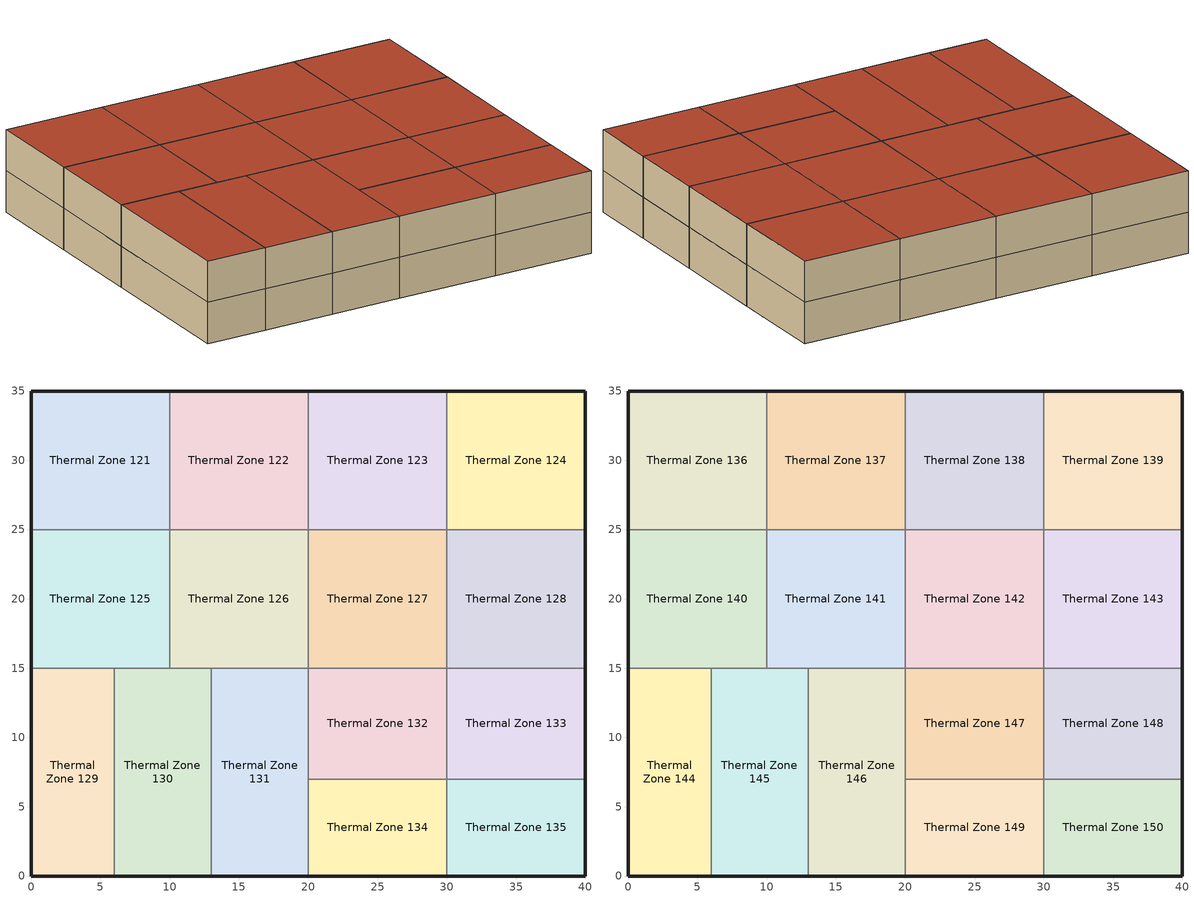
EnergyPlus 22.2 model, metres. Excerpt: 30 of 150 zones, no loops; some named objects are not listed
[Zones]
Thermal Zone 121
 floor to Thermal Zone 106 (Interior Floor): 10,35 10,25 0,25 0,35 z32
 wall outside (ASHRAE 189.1-2009 ExtWall Mass ClimateZone 4): 10,35 0,35 0,25 z32:36
 wall to Thermal Zone 122 (Interior Wall): 10,25 10,35 z32:36
 wall to Thermal Zone 125 (Interior Wall): 0,25 10,25 z32:36
Thermal Zone 122
 floor to Thermal Zone 107 (Interior Floor): 20,35 20,25 10,25 10,35 z32
 wall outside (ASHRAE 189.1-2009 ExtWall Mass ClimateZone 4): 20,35 10,35 z32:36
 wall to Thermal Zone 123 (Interior Wall): 20,25 20,35 z32:36
 wall to Thermal Zone 126 (Interior Wall): 10,25 20,25 z32:36
Thermal Zone 123
 floor to Thermal Zone 108 (Interior Floor): 30,35 30,25 20,25 20,35 z32
 wall outside (ASHRAE 189.1-2009 ExtWall Mass ClimateZone 4): 30,35 20,35 z32:36
 wall to Thermal Zone 124 (Interior Wall): 30,25 30,35 z32:36
 wall to Thermal Zone 127 (Interior Wall): 20,25 30,25 z32:36
Thermal Zone 124
 floor to Thermal Zone 109 (Interior Floor): 40,35 40,25 30,25 30,35 z32
 wall outside (ASHRAE 189.1-2009 ExtWall Mass ClimateZone 4): 40,25 40,35 30,35 z32:36
 wall to Thermal Zone 128 (Interior Wall): 30,25 40,25 z32:36
Thermal Zone 125
 floor to Thermal Zone 110 (Interior Floor): 10,25 10,15 6,15 0,15 0,25 z32
 wall outside (ASHRAE 189.1-2009 ExtWall Mass ClimateZone 4): 0,25 0,15 z32:36
 wall to Thermal Zone 126 (Interior Wall): 10,15 10,25 z32:36
 wall to Thermal Zone 130 (Interior Wall): 6,15 10,15 z32:36
 wall to Thermal Zone 129 (Interior Wall): 0,15 6,15 z32:36
Thermal Zone 126
 floor to Thermal Zone 111 (Interior Floor): 20,25 20,15 13,15 10,15 10,25 z32
 wall to Thermal Zone 127 (Interior Wall): 20,15 20,25 z32:36
 wall to Thermal Zone 131 (Interior Wall): 13,15 20,15 z32:36
 wall to Thermal Zone 130 (Interior Wall): 10,15 13,15 z32:36
Thermal Zone 127
 floor to Thermal Zone 112 (Interior Floor): 30,25 30,15 20,15 20,25 z32
 wall to Thermal Zone 128 (Interior Wall): 30,15 30,25 z32:36
 wall to Thermal Zone 132 (Interior Wall): 20,15 30,15 z32:36
Thermal Zone 128
 floor to Thermal Zone 113 (Interior Floor): 40,25 40,15 30,15 30,25 z32
 wall outside (ASHRAE 189.1-2009 ExtWall Mass ClimateZone 4): 40,15 40,25 z32:36
 wall to Thermal Zone 133 (Interior Wall): 30,15 40,15 z32:36
Thermal Zone 129
 floor to Thermal Zone 114 (Interior Floor): 6,15 6,0 0,0 0,15 z32
 wall outside (ASHRAE 189.1-2009 ExtWall Mass ClimateZone 4): 0,15 0,0 6,0 z32:36
 wall to Thermal Zone 130 (Interior Wall): 6,0 6,15 z32:36
Thermal Zone 130
 floor to Thermal Zone 115 (Interior Floor): 13,15 13,0 6,0 6,15 10,15 z32
 wall outside (ASHRAE 189.1-2009 ExtWall Mass ClimateZone 4): 6,0 13,0 z32:36
 wall to Thermal Zone 131 (Interior Wall): 13,0 13,15 z32:36
Thermal Zone 131
 floor to Thermal Zone 116 (Interior Floor): 20,15 20,7 20,0 13,0 13,15 z32
 wall outside (ASHRAE 189.1-2009 ExtWall Mass ClimateZone 4): 13,0 20,0 z32:36
 wall to Thermal Zone 132 (Interior Wall): 20,7 20,15 z32:36
 wall to Thermal Zone 134 (Interior Wall): 20,0 20,7 z32:36
Thermal Zone 132
 floor to Thermal Zone 117 (Interior Floor): 30,15 30,7 20,7 20,15 z32
 wall to Thermal Zone 133 (Interior Wall): 30,7 30,15 z32:36
 wall to Thermal Zone 134 (Interior Wall): 20,7 30,7 z32:36
Thermal Zone 133
 floor to Thermal Zone 118 (Interior Floor): 40,15 40,7 30,7 30,15 z32
 wall outside (ASHRAE 189.1-2009 ExtWall Mass ClimateZone 4): 40,7 40,15 z32:36
 wall to Thermal Zone 135 (Interior Wall): 30,7 40,7 z32:36
Thermal Zone 134
 floor to Thermal Zone 119 (Interior Floor): 30,7 30,0 20,0 20,7 z32
 wall outside (ASHRAE 189.1-2009 ExtWall Mass ClimateZone 4): 20,0 30,0 z32:36
 wall to Thermal Zone 135 (Interior Wall): 30,0 30,7 z32:36
Thermal Zone 135
 floor to Thermal Zone 120 (Interior Floor): 40,7 40,0 30,0 30,7 z32
 wall outside (ASHRAE 189.1-2009 ExtWall Mass ClimateZone 4): 30,0 40,0 40,7 z32:36
Thermal Zone 136
 floor to Thermal Zone 121 (Interior Floor): 10,35 10,25 0,25 0,35 z36
 wall outside (ASHRAE 189.1-2009 ExtWall Mass ClimateZone 4): 10,35 0,35 0,25 z36:40
 wall to Thermal Zone 137 (Interior Wall): 10,25 10,35 z36:40
 wall to Thermal Zone 140 (Interior Wall): 0,25 10,25 z36:40
 roof outside (ASHRAE 189.1-2009 ExtRoof IEAD ClimateZone 2-5): 0,35 0,25 10,25 10,35 z40
Thermal Zone 137
 floor to Thermal Zone 122 (Interior Floor): 20,35 20,25 10,25 10,35 z36
 wall outside (ASHRAE 189.1-2009 ExtWall Mass ClimateZone 4): 20,35 10,35 z36:40
 wall to Thermal Zone 138 (Interior Wall): 20,25 20,35 z36:40
 wall to Thermal Zone 141 (Interior Wall): 10,25 20,25 z36:40
 roof outside (ASHRAE 189.1-2009 ExtRoof IEAD ClimateZone 2-5): 10,35 10,25 20,25 20,35 z40
Thermal Zone 138
 floor to Thermal Zone 123 (Interior Floor): 30,35 30,25 20,25 20,35 z36
 wall outside (ASHRAE 189.1-2009 ExtWall Mass ClimateZone 4): 30,35 20,35 z36:40
 wall to Thermal Zone 139 (Interior Wall): 30,25 30,35 z36:40
 wall to Thermal Zone 142 (Interior Wall): 20,25 30,25 z36:40
 roof outside (ASHRAE 189.1-2009 ExtRoof IEAD ClimateZone 2-5): 20,35 20,25 30,25 30,35 z40
Thermal Zone 139
 floor to Thermal Zone 124 (Interior Floor): 40,35 40,25 30,25 30,35 z36
 wall outside (ASHRAE 189.1-2009 ExtWall Mass ClimateZone 4): 40,25 40,35 30,35 z36:40
 wall to Thermal Zone 143 (Interior Wall): 30,25 40,25 z36:40
 roof outside (ASHRAE 189.1-2009 ExtRoof IEAD ClimateZone 2-5): 30,35 30,25 40,25 40,35 z40
Thermal Zone 140
 floor to Thermal Zone 125 (Interior Floor): 10,25 10,15 6,15 0,15 0,25 z36
 wall outside (ASHRAE 189.1-2009 ExtWall Mass ClimateZone 4): 0,25 0,15 z36:40
 wall to Thermal Zone 141 (Interior Wall): 10,15 10,25 z36:40
 wall to Thermal Zone 145 (Interior Wall): 6,15 10,15 z36:40
 wall to Thermal Zone 144 (Interior Wall): 0,15 6,15 z36:40
 roof outside (ASHRAE 189.1-2009 ExtRoof IEAD ClimateZone 2-5): 0,25 0,15 6,15 10,15 10,25 z40
Thermal Zone 141
 floor to Thermal Zone 126 (Interior Floor): 20,25 20,15 13,15 10,15 10,25 z36
 wall to Thermal Zone 142 (Interior Wall): 20,15 20,25 z36:40
 wall to Thermal Zone 146 (Interior Wall): 13,15 20,15 z36:40
 wall to Thermal Zone 145 (Interior Wall): 10,15 13,15 z36:40
 roof outside (ASHRAE 189.1-2009 ExtRoof IEAD ClimateZone 2-5): 10,25 10,15 13,15 20,15 20,25 z40
Thermal Zone 142
 floor to Thermal Zone 127 (Interior Floor): 30,25 30,15 20,15 20,25 z36
 wall to Thermal Zone 143 (Interior Wall): 30,15 30,25 z36:40
 wall to Thermal Zone 147 (Interior Wall): 20,15 30,15 z36:40
 roof outside (ASHRAE 189.1-2009 ExtRoof IEAD ClimateZone 2-5): 20,25 20,15 30,15 30,25 z40
Thermal Zone 143
 floor to Thermal Zone 128 (Interior Floor): 40,25 40,15 30,15 30,25 z36
 wall outside (ASHRAE 189.1-2009 ExtWall Mass ClimateZone 4): 40,15 40,25 z36:40
 wall to Thermal Zone 148 (Interior Wall): 30,15 40,15 z36:40
 roof outside (ASHRAE 189.1-2009 ExtRoof IEAD ClimateZone 2-5): 30,25 30,15 40,15 40,25 z40
Thermal Zone 144
 floor to Thermal Zone 129 (Interior Floor): 6,15 6,0 0,0 0,15 z36
 wall outside (ASHRAE 189.1-2009 ExtWall Mass ClimateZone 4): 0,15 0,0 6,0 z36:40
 wall to Thermal Zone 145 (Interior Wall): 6,0 6,15 z36:40
 roof outside (ASHRAE 189.1-2009 ExtRoof IEAD ClimateZone 2-5): 0,15 0,0 6,0 6,15 z40
Thermal Zone 145
 floor to Thermal Zone 130 (Interior Floor): 13,15 13,0 6,0 6,15 10,15 z36
 wall outside (ASHRAE 189.1-2009 ExtWall Mass ClimateZone 4): 6,0 13,0 z36:40
 wall to Thermal Zone 146 (Interior Wall): 13,0 13,15 z36:40
 roof outside (ASHRAE 189.1-2009 ExtRoof IEAD ClimateZone 2-5): 10,15 6,15 6,0 13,0 13,15 z40
Thermal Zone 146
 floor to Thermal Zone 131 (Interior Floor): 20,15 20,7 20,0 13,0 13,15 z36
 wall outside (ASHRAE 189.1-2009 ExtWall Mass ClimateZone 4): 13,0 20,0 z36:40
 wall to Thermal Zone 147 (Interior Wall): 20,7 20,15 z36:40
 wall to Thermal Zone 149 (Interior Wall): 20,0 20,7 z36:40
 roof outside (ASHRAE 189.1-2009 ExtRoof IEAD ClimateZone 2-5): 13,15 13,0 20,0 20,7 20,15 z40
Thermal Zone 147
 floor to Thermal Zone 132 (Interior Floor): 30,15 30,7 20,7 20,15 z36
 wall to Thermal Zone 148 (Interior Wall): 30,7 30,15 z36:40
 wall to Thermal Zone 149 (Interior Wall): 20,7 30,7 z36:40
 roof outside (ASHRAE 189.1-2009 ExtRoof IEAD ClimateZone 2-5): 20,15 20,7 30,7 30,15 z40
Thermal Zone 148
 floor to Thermal Zone 133 (Interior Floor): 40,15 40,7 30,7 30,15 z36
 wall outside (ASHRAE 189.1-2009 ExtWall Mass ClimateZone 4): 40,7 40,15 z36:40
 wall to Thermal Zone 150 (Interior Wall): 30,7 40,7 z36:40
 roof outside (ASHRAE 189.1-2009 ExtRoof IEAD ClimateZone 2-5): 30,15 30,7 40,7 40,15 z40
Thermal Zone 149
 floor to Thermal Zone 134 (Interior Floor): 30,7 30,0 20,0 20,7 z36
 wall outside (ASHRAE 189.1-2009 ExtWall Mass ClimateZone 4): 20,0 30,0 z36:40
 wall to Thermal Zone 150 (Interior Wall): 30,0 30,7 z36:40
 roof outside (ASHRAE 189.1-2009 ExtRoof IEAD ClimateZone 2-5): 20,7 20,0 30,0 30,7 z40
Thermal Zone 150
 floor to Thermal Zone 135 (Interior Floor): 40,7 40,0 30,0 30,7 z36
 wall outside (ASHRAE 189.1-2009 ExtWall Mass ClimateZone 4): 30,0 40,0 40,7 z36:40
 roof outside (ASHRAE 189.1-2009 ExtRoof IEAD ClimateZone 2-5): 30,7 30,0 40,0 40,7 z40
[Building]
Building 1: North Axis {deg}=-0
[Site:Location]
Paris-Orly.AP: Latitude {deg}=39.7653; Longitude {deg}=39.7653; Time Zone {hr}=1; Elevation {m}=90
[SizingPeriod:DesignDay] Month=7; Day of Month=21; Day Type=SummerDesignDay; Daily Dry-Bulb Temperature Range {deltaC}=10.2; Dry-Bulb Temperature Range Modifier Type=DefaultMultipliers; Barometric Pressure {Pa}=100248; Wind Speed {m/s}=3.6; Wind Direction {deg}=110; Rain Indicator=No; Snow Indicator=No; Daylight Saving Time Indicator=No; Solar Model Indicator=ASHRAETau; ASHRAE Clear Sky Optical Depth for Beam Irradiance (taub)=0.419; ASHRAE Clear Sky Optical Depth for Diffuse Irradiance (taud)=2.249; Begin Environment Reset Mode=FullResetAtBeginEnvironment
Name | Maximum Dry-Bulb Temperature {C} | Humidity Condition Type | Wetbulb or DewPoint at Maximum Dry-Bulb {C} | Enthalpy at Maximum Dry-Bulb {J/kg}
Paris-Orly.AP Ann Clg .4% Condns DB=>MWB | 31.4 | Wetbulb | 20.2
Paris-Orly.AP Ann Clg .4% Condns DP=>MDB | 23.8 | Dewpoint | 19
Paris-Orly.AP Ann Clg .4% Condns Enth=>MDB | 29 | Enthalpy |  | 62300
Paris-Orly.AP Ann Clg .4% Condns WB=>MDB | 29 | Wetbulb | 21.4
[Material] Thermal Absorptance=0.9
Name | Roughness | Thickness {m} | Conductivity {W/m-K} | Density {kg/m3} | Specific Heat {J/kg-K} | Solar Absorptance | Visible Absorptance
1/2IN Gypsum | Smooth | 0.0127 | 0.16 | 784.9 | 830 | 0.4 | 0.4
1IN Stucco | Smooth | 0.0253 | 0.6918 | 1858 | 837 | 0.92 | 0.92
8IN Concrete HW | MediumRough | 0.2033 | 1.7296 | 2243 | 837 | 0.65 | 0.65
F16 Acoustic tile | MediumSmooth | 0.0191 | 0.06 | 368 | 590 | 0.3 | 0.3
G01a 19mm gypsum board | MediumSmooth | 0.019 | 0.16 | 800 | 1090 | 0.4 | 0.4
M11 100mm lightweight concrete | MediumRough | 0.1016 | 0.53 | 1280 | 840 | 0.5 | 0.5
Metal Decking | MediumSmooth | 0.0015 | 45.006 | 7680 | 418.4 | 0.6 | 0.6
Roof Insulation [21] | MediumRough | 0.2105 | 0.049 | 265 | 836.8 | 0.7 | 0.7
Roof Membrane | VeryRough | 0.0095 | 0.16 | 1121.29 | 1460 | 0.7 | 0.7
Wall Insulation [37] | MediumRough | 0.0681 | 0.0432 | 91 | 837 | 0.5 | 0.5
[Material:AirGap]
Name | Thermal Resistance {m2-K/W}
F04 Wall air space resistance | 0.15
F05 Ceiling air space resistance | 0.18
[Construction]
ASHRAE 189.1-2009 ExtRoof IEAD ClimateZone 2-5: Roof Membrane, Roof Insulation [21], Metal Decking
ASHRAE 189.1-2009 ExtWall Mass ClimateZone 4: 1IN Stucco, 8IN Concrete HW, Wall Insulation [37], 1/2IN Gypsum
Interior Floor: F16 Acoustic tile, F05 Ceiling air space resistance, M11 100mm lightweight concrete
Interior Wall: G01a 19mm gypsum board, F04 Wall air space resistance, G01a 19mm gypsum board
[Zone] Multiplier=1; Part of Total Floor Area=Yes
Thermal Zone 121; Thermal Zone 122; Thermal Zone 123; Thermal Zone 124; Thermal Zone 125; Thermal Zone 126; Thermal Zone 127; Thermal Zone 128; Thermal Zone 129; Thermal Zone 130; Thermal Zone 131; Thermal Zone 132; Thermal Zone 133; Thermal Zone 134; Thermal Zone 135; Thermal Zone 136; Thermal Zone 137; Thermal Zone 138; Thermal Zone 139; Thermal Zone 140; Thermal Zone 141; Thermal Zone 142; Thermal Zone 143; Thermal Zone 144; Thermal Zone 145; Thermal Zone 146; Thermal Zone 147; Thermal Zone 148; Thermal Zone 149; Thermal Zone 150
[Space] Space Type=189.1-2009 - Office - ClosedOffice - CZ4-8
Name | Zone
Space 9 - 1 | Thermal Zone 121
Space 9 - 2 | Thermal Zone 122
Space 9 - 3 | Thermal Zone 123
Space 9 - 4 | Thermal Zone 124
Space 9 - 5 | Thermal Zone 125
Space 9 - 6 | Thermal Zone 126
Space 9 - 7 | Thermal Zone 127
Space 9 - 8 | Thermal Zone 128
Space 9 - 9 | Thermal Zone 129
Space 9 - 10 | Thermal Zone 130
Space 9 - 11 | Thermal Zone 131
Space 9 - 12 | Thermal Zone 132
Space 9 - 13 | Thermal Zone 133
Space 9 - 14 | Thermal Zone 134
Space 9 - 15 | Thermal Zone 135
Space 10 - 1 | Thermal Zone 136
Space 10 - 2 | Thermal Zone 137
Space 10 - 3 | Thermal Zone 138
Space 10 - 4 | Thermal Zone 139
Space 10 - 5 | Thermal Zone 140
Space 10 - 6 | Thermal Zone 141
Space 10 - 7 | Thermal Zone 142
Space 10 - 8 | Thermal Zone 143
Space 10 - 9 | Thermal Zone 144
Space 10 - 10 | Thermal Zone 145
Space 10 - 11 | Thermal Zone 146
Space 10 - 12 | Thermal Zone 147
Space 10 - 13 | Thermal Zone 148
Space 10 - 14 | Thermal Zone 149
Space 10 - 15 | Thermal Zone 150
[SpaceList]
189.1-2009 - Office - ClosedOffice - CZ4-8: Space 4 - 10, Space 2 - 14, Space 1 - 13, Space 1 - 2, Space 2 - 5, Space 1 - 15, Space 3 - 10, Space 1 - 1, Space 5 - 4, Space 1 - 11, Space 1 - 10, Space 6 - 11, Space 1 - 12, Space 2 - 1, Space 1 - 14, Space 10 - 9, Space 1 - 3, Space 6 - 1, Space 1 - 4, Space 1 - 5, Space 2 - 7, Space 1 - 6, Space 3 - 6, Space 1 - 9, Space 1 - 7, Space 1 - 8, Space 4 - 1, Space 2 - 9, Space 4 - 2, Space 4 - 14, Space 2 - 10, Space 3 - 15, Space 2 - 15, Space 2 - 11, Space 2 - 12, Space 2 - 13, Space 4 - 11, Space 3 - 4, Space 3 - 1, Space 2 - 8, Space 2 - 2, Space 3 - 12, Space 2 - 3, Space 2 - 4, Space 3 - 8, Space 2 - 6, Space 10 - 13, Space 3 - 2, Space 7 - 2, Space 3 - 11, Space 3 - 5, Space 8 - 8, Space 6 - 10, Space 7 - 4, Space 5 - 1, Space 9 - 14, Space 4 - 15, Space 4 - 9, Space 4 - 4, Space 7 - 9, Space 5 - 12, Space 3 - 9, Space 4 - 12, Space 3 - 14, Space 3 - 7, Space 4 - 8, Space 4 - 5, Space 6 - 15, Space 6 - 12, Space 4 - 3, Space 4 - 13, Space 3 - 13, Space 3 - 3, Space 4 - 6, Space 5 - 10, Space 6 - 14, Space 4 - 7, Space 5 - 11, Space 5 - 13, Space 5 - 14, Space 7 - 11, Space 5 - 15, Space 5 - 2, Space 5 - 7, Space 5 - 3, Space 5 - 5, Space 5 - 6, Space 5 - 8, Space 5 - 9, Space 7 - 8, Space 6 - 13, Space 6 - 2, Space 8 - 15, Space 6 - 3, Space 9 - 8, Space 6 - 4, Space 6 - 5, Space 6 - 6, Space 6 - 7, Space 6 - 8, Space 6 - 9, Space 7 - 1, Space 7 - 10, Space 7 - 12, Space 7 - 13, Space 7 - 14, Space 7 - 15, Space 7 - 3, Space 7 - 5, Space 7 - 6, Space 7 - 7, Space 9 - 4, Space 10 - 10, Space 8 - 4, Space 10 - 15, Space 10 - 2, Space 10 - 5, Space 10 - 3, Space 10 - 1, Space 10 - 11, Space 10 - 12, Space 10 - 14, Space 10 - 4, Space 10 - 6, Space 10 - 7, Space 10 - 8, Space 8 - 5, Space 8 - 3, Space 9 - 7, Space 8 - 1, Space 8 - 10, Space 8 - 11, Space 8 - 12, Space 8 - 2, Space 8 - 13, Space 9 - 2, Space 8 - 14, Space 8 - 6, Space 8 - 7, Space 8 - 9, Space 9 - 1, Space 9 - 10, Space 9 - 11, Space 9 - 12, Space 9 - 13, Space 9 - 15, Space 9 - 3, Space 9 - 5, Space 9 - 6, Space 9 - 9
[Lights]
189.1-2009 - Office - ClosedOffice - CZ4-8 Lights: Zone or ZoneList or Space or SpaceList=189.1-2009 - Office - ClosedOffice - CZ4-8; Schedule=Office Bldg Light; Design Level Calculation Method=Watts/Area; Watts per Zone Floor Area {W/m2}=10.6563
[People]
189.1-2009 - Office - ClosedOffice - CZ4-8 People: Zone or ZoneList or Space or SpaceList=189.1-2009 - Office - ClosedOffice - CZ4-8; Number of People Schedule=Office Work Occ; Number of People Calculation Method=People/Area; People per Floor Area {person/m2}=0.0511286; Fraction Radiant=0.3; Activity Level Schedule=Office Activity
[ElectricEquipment]
189.1-2009 - Office - ClosedOffice - CZ4-8 Electric Equipment: Zone or ZoneList or Space or SpaceList=189.1-2009 - Office - ClosedOffice - CZ4-8; Schedule=Office Bldg Equip; Design Level Calculation Method=Watts/Area; Watts per Zone Floor Area {W/m2}=6.8889
[ZoneInfiltration:DesignFlowRate]
189.1-2009 - Office - ClosedOffice - CZ4-8 Infiltration: Zone or ZoneList or Space or SpaceList=189.1-2009 - Office - ClosedOffice - CZ4-8; Schedule=Office Infil Quarter On; Design Flow Rate Calculation Method=Flow/ExteriorArea; Flow Rate per Exterior Surface Area {m3/s-m2}=0.000226568
[Schedule:Day:Interval]
Office Bldg Light Rule 1 Day Schedule: No, 24:00, 0.05
Office Bldg Light Default Schedule: No, 05:00, 0.05, 07:00, 0.1, 08:00, 0.3, 17:00, 0.9, 18:00, 0.7, 20:00, 0.5, 22:00, 0.3, 23:00, 0.1, 24:00, 0.05
Office Bldg Light Rule 2 Day Schedule: No, 06:00, 0.05, 08:00, 0.1, 14:00, 0.5, 17:00, 0.15, 24:00, 0.05
Office Bldg Light Summer Design Day; Office Bldg Equip Summer Design Day; Office Infil Quarter On Rule 1 Day Schedule: No, 24:00, 1
Office Bldg Light Winter Design Day; Office Bldg Occ Rule 1 Day Schedule; Office Bldg Occ Winter Design Day; Office Bldg Equip Winter Design Day: No, 24:00, 0
Office Bldg Occ Default Schedule: No, 06:00, 0, 07:00, 0.1, 08:00, 0.2, 12:00, 0.85, 13:00, 0.5, 17:00, 0.85, 18:00, 0.7, 20:00, 0.4, 22:00, 0.1, 24:00, 0.05
Office Bldg Occ Rule 2 Day Schedule: No, 06:00, 0, 08:00, 0.1, 14:00, 0.4, 17:00, 0.1, 24:00, 0
Office Bldg Occ Summer Design Day: No, 06:00, 0, 22:00, 1, 24:00, 0.05
Office Activity Default Schedule; Office Activity Summer Design Day; Office Activity Winter Design Day: No, 24:00, 132
Office Bldg Equip Rule 1 Day Schedule: No, 24:00, 0.3
Office Bldg Equip Default Schedule: No, 08:00, 0.4, 12:00, 0.9, 13:00, 0.8, 17:00, 0.9, 18:00, 0.8, 20:00, 0.6, 22:00, 0.5, 24:00, 0.4
Office Bldg Equip Rule 2 Day Schedule: No, 06:00, 0.3, 08:00, 0.4, 14:00, 0.5, 17:00, 0.35, 24:00, 0.3
Office Infil Quarter On Default Schedule; Office Infil Quarter On Summer Design Day: No, 06:00, 1, 22:00, 0.25, 24:00, 1
Office Infil Quarter On Rule 2 Day Schedule; Office Infil Quarter On Winter Design Day: No, 06:00, 1, 18:00, 0.25, 24:00, 1
[Schedule:Week:Daily]
Office Bldg Light Week Rule - Jan1-Dec31: Office Bldg Light Rule 1 Day Schedule, Office Bldg Light Default Schedule, Office Bldg Light Default Schedule, Office Bldg Light Default Schedule, Office Bldg Light Default Schedule, Office Bldg Light Default Schedule, Office Bldg Light Rule 2 Day Schedule, Office Bldg Light Default Schedule, Office Bldg Light Summer Design Day, Office Bldg Light Winter Design Day, Office Bldg Light Default Schedule, Office Bldg Light Default Schedule
Office Work Occ Week Rule - Jan1-Dec31: Office Bldg Occ Rule 1 Day Schedule, Office Bldg Occ Default Schedule, Office Bldg Occ Default Schedule, Office Bldg Occ Default Schedule, Office Bldg Occ Default Schedule, Office Bldg Occ Default Schedule, Office Bldg Occ Rule 2 Day Schedule, Office Bldg Occ Default Schedule, Office Bldg Occ Summer Design Day, Office Bldg Occ Winter Design Day, Office Bldg Occ Default Schedule, Office Bldg Occ Default Schedule
Office Activity Week Rule - Jan1-Dec31: Office Activity Default Schedule, Office Activity Default Schedule, Office Activity Default Schedule, Office Activity Default Schedule, Office Activity Default Schedule, Office Activity Default Schedule, Office Activity Default Schedule, Office Activity Default Schedule, Office Activity Summer Design Day, Office Activity Winter Design Day, Office Activity Default Schedule, Office Activity Default Schedule
Office Bldg Equip Week Rule - Jan1-Dec31: Office Bldg Equip Rule 1 Day Schedule, Office Bldg Equip Default Schedule, Office Bldg Equip Default Schedule, Office Bldg Equip Default Schedule, Office Bldg Equip Default Schedule, Office Bldg Equip Default Schedule, Office Bldg Equip Rule 2 Day Schedule, Office Bldg Equip Default Schedule, Office Bldg Equip Summer Design Day, Office Bldg Equip Winter Design Day, Office Bldg Equip Default Schedule, Office Bldg Equip Default Schedule
Office Infil Quarter On Week Rule - Jan1-Dec31: Office Infil Quarter On Rule 1 Day Schedule, Office Infil Quarter On Default Schedule, Office Infil Quarter On Default Schedule, Office Infil Quarter On Default Schedule, Office Infil Quarter On Default Schedule, Office Infil Quarter On Default Schedule, Office Infil Quarter On Rule 2 Day Schedule, Office Infil Quarter On Default Schedule, Office Infil Quarter On Summer Design Day, Office Infil Quarter On Winter Design Day, Office Infil Quarter On Default Schedule, Office Infil Quarter On Default Schedule
[Schedule:Year]
Office Bldg Light: Office Bldg Light Week Rule - Jan1-Dec31, 1, 1, 12, 31
Office Work Occ: Office Work Occ Week Rule - Jan1-Dec31, 1, 1, 12, 31
Office Activity: Office Activity Week Rule - Jan1-Dec31, 1, 1, 12, 31
Office Bldg Equip: Office Bldg Equip Week Rule - Jan1-Dec31, 1, 1, 12, 31
Office Infil Quarter On: Office Infil Quarter On Week Rule - Jan1-Dec31, 1, 1, 12, 31
